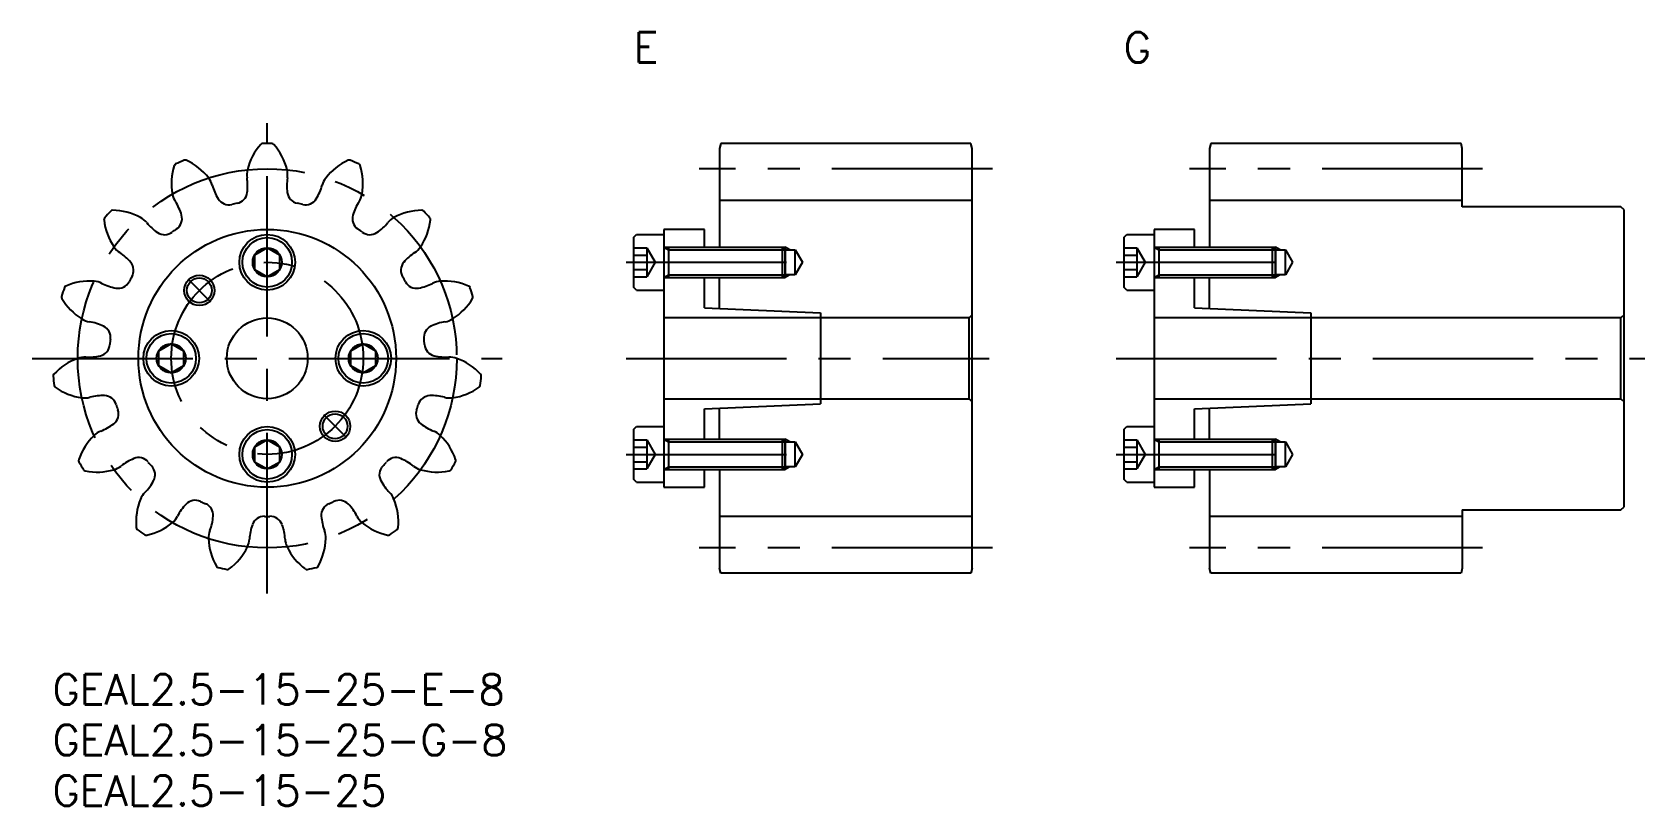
# Model space of a CAD drawing. Extents: x -2 to 158, y -13 to 63.
import ezdxf

# ---------------------------------------------------------------- set-up
doc = ezdxf.new("R2010")
doc.units = 0
doc.header["$LTSCALE"] = 0.5
doc.linetypes.add('CENTER', pattern=[50.8, 31.75, -6.35, 6.35, -6.35])
for name, color, linetype in [('MSM_CENTER', 1, 'CENTER'), ('MSM_CONTINUOUS', 7, 'CONTINUOUS'), ('MSM_NARROW', 5, 'CONTINUOUS'), ('MSM_PART_NUMBER', 7, 'CONTINUOUS')]:
    doc.layers.add(name, color=color, linetype=linetype)
doc.styles.get("Standard").update_dxf_attribs({"font": 'txt.shx', "height": 1, "bigfont": 'bigfont.shx'})

# ---------------------------------------------------------------- blocks, each defined once
blk = doc.blocks.new('*U3')
at = {"layer": 'MSM_PART_NUMBER'}
blk.add_text('GEAL2.5-15-25-G-8', height=3, dxfattribs=at).set_placement((0, -8))
blk = doc.blocks.new('*U4')
at = {"layer": 'MSM_PART_NUMBER'}
blk.add_text('GEAL2.5-15-25-E-8', height=3, dxfattribs=at).set_placement((0, -3))
blk = doc.blocks.new('*U5')
at = {"layer": 'MSM_PART_NUMBER'}
blk.add_text('GEAL2.5-15-25', height=3, dxfattribs=at).set_placement((0, -13))
blk = doc.blocks.new('*U6')
at = {"layer": 'MSM_PART_NUMBER'}
blk.add_text('E', height=3, dxfattribs=at).set_placement((57.5, 60.5))
blk = doc.blocks.new('*U7')
at = {"layer": 'MSM_PART_NUMBER'}
blk.add_text('G', height=3, dxfattribs=at).set_placement((106, 60.5))

msp = doc.modelspace()

# ---------------------------------------------------------------- linework, layer by layer
at = {"layer": 'MSM_CENTER'}
for p, q in [((21.25, 8), (21.25, 54.5)), ((93, 50), (64, 50)), ((141.5, 50), (112.5, 50)), ((56.75, 40.75), (74.62, 40.75)), ((105.25, 40.75), (123.12, 40.75)), ((13.42, 39.08), (15.65, 36.85)), ((-2, 31.25), (44.5, 31.25)), ((56.75, 31.25), (92.68, 31.25)), ((105.25, 31.25), (157.55, 31.25)), ((29.08, 23.42), (26.85, 25.65)), ((56.75, 21.75), (74.62, 21.75)), ((105.25, 21.75), (123.12, 21.75)), ((93, 12.5), (64, 12.5)), ((141.5, 12.5), (112.5, 12.5))]:
    msp.add_line(p, q, dxfattribs=at)
for radius in [18.75, 9.5]:
    msp.add_circle((21.25, 31.25), radius, dxfattribs=at)
at = {"layer": 'MSM_CONTINUOUS'}
for p, q in [((66.13, 52.5), (66, 52)), ((66, 52), (66, 42.25)), ((90.87, 52.5), (66.13, 52.5)), ((91, 52), (90.87, 52.5)), ((91, 10.5), (91, 52)), ((114.63, 52.5), (114.5, 52)), ((114.5, 52), (114.5, 42.25)), ((139.37, 52.5), (114.63, 52.5)), ((139.5, 52), (139.37, 52.5)), ((139.5, 46.25), (139.5, 52)), ((91, 46.87), (66, 46.87)), ((139.5, 46.87), (114.5, 46.87)), ((155.2, 46.25), (139.5, 46.25)), ((155.5, 45.95), (155.2, 46.25)), ((155.5, 16.55), (155.5, 45.95)), ((57.5, 43.2), (57.8, 43.5)), ((57.5, 43.2), (57.5, 38.3)), ((57.8, 43.5), (60.5, 43.5)), ((60.5, 44), (60.5, 18.5)), ((64.5, 44), (60.5, 44)), ((64.5, 42.25), (64.5, 44)), ((106, 43.2), (106.3, 43.5)), ((106, 43.2), (106, 38.3)), ((106.3, 43.5), (109, 43.5)), ((109, 44), (109, 18.5)), ((113, 44), (109, 44)), ((113, 42.25), (113, 44)), ((21.25, 42.19), (20, 41.47)), ((22.5, 41.47), (21.25, 42.19)), ((57.5, 42.19), (58.8, 42.19)), ((58.8, 42.19), (58.8, 39.31)), ((58.8, 42.19), (59.63, 40.75)), ((60.5, 42.25), (72.23, 42.25)), ((60.97, 42.25), (60.97, 39.25)), ((72.23, 39.25), (72.23, 42.25)), ((72.23, 42.25), (72.5, 41.98)), ((72.5, 41.98), (73.5, 41.98)), ((72.5, 41.98), (72.5, 39.52)), ((73.5, 39.52), (73.5, 41.98)), ((73.5, 41.98), (74.21, 40.75)), ((106, 42.19), (107.3, 42.19)), ((107.3, 42.19), (107.3, 39.31)), ((107.3, 42.19), (108.13, 40.75)), ((109, 42.25), (120.73, 42.25)), ((109.47, 42.25), (109.47, 39.25)), ((120.73, 39.25), (120.73, 42.25)), ((120.73, 42.25), (121, 41.98)), ((121, 41.98), (122, 41.98)), ((121, 41.98), (121, 39.52)), ((122, 39.52), (122, 41.98)), ((122, 41.98), (122.71, 40.75)), ((20, 41.47), (20, 40.03)), ((20, 40.03), (21.25, 39.31)), ((21.25, 39.31), (22.5, 40.03)), ((22.5, 40.03), (22.5, 41.47)), ((57.5, 41.47), (58.8, 41.47)), ((57.5, 40.03), (58.8, 40.03)), ((59.63, 40.75), (58.8, 39.31)), ((74.21, 40.75), (73.5, 39.52)), ((106, 41.47), (107.3, 41.47)), ((106, 40.03), (107.3, 40.03)), ((108.13, 40.75), (107.3, 39.31)), ((122.71, 40.75), (122, 39.52)), ((57.5, 39.31), (58.8, 39.31)), ((57.8, 38), (57.5, 38.3)), ((60.5, 39.25), (72.23, 39.25)), ((64.5, 36.25), (64.5, 39.25)), ((66, 36.18), (66, 39.25)), ((72.5, 39.52), (72.23, 39.25)), ((73.5, 39.52), (72.5, 39.52)), ((106, 39.31), (107.3, 39.31)), ((106.3, 38), (106, 38.3)), ((109, 39.25), (120.73, 39.25)), ((113, 36.25), (113, 39.25)), ((114.5, 36.18), (114.5, 39.25)), ((121, 39.52), (120.73, 39.25)), ((122, 39.52), (121, 39.52)), ((57.8, 38), (60.5, 38)), ((106.3, 38), (109, 38)), ((90.7, 35.25), (60.5, 35.25)), ((64.5, 36.25), (76, 35.75)), ((76, 35.75), (76, 26.75)), ((91, 35.55), (90.7, 35.25)), ((90.7, 27.25), (90.7, 35.25)), ((155.2, 35.25), (109, 35.25)), ((113, 36.25), (124.5, 35.75)), ((124.5, 35.75), (124.5, 26.75)), ((155.5, 35.55), (155.2, 35.25)), ((155.2, 27.25), (155.2, 35.25)), ((11.75, 32.69), (10.5, 31.97)), ((10.5, 31.97), (10.5, 30.53)), ((13, 31.97), (11.75, 32.69)), ((13, 30.53), (13, 31.97)), ((30.75, 32.69), (29.5, 31.97)), ((29.5, 31.97), (29.5, 30.53)), ((32, 31.97), (30.75, 32.69)), ((32, 30.53), (32, 31.97)), ((10.5, 30.53), (11.75, 29.81)), ((11.75, 29.81), (13, 30.53)), ((29.5, 30.53), (30.75, 29.81)), ((30.75, 29.81), (32, 30.53)), ((60.5, 27.25), (90.7, 27.25)), ((90.7, 27.25), (91, 26.95)), ((109, 27.25), (155.2, 27.25)), ((155.2, 27.25), (155.5, 26.95)), ((64.5, 26.25), (76, 26.75)), ((64.5, 23.25), (64.5, 26.25)), ((66, 23.25), (66, 26.32)), ((113, 26.25), (124.5, 26.75)), ((113, 23.25), (113, 26.25)), ((114.5, 23.25), (114.5, 26.32)), ((57.5, 24.2), (57.8, 24.5)), ((57.5, 24.2), (57.5, 19.3)), ((57.8, 24.5), (60.5, 24.5)), ((106, 24.2), (106.3, 24.5)), ((106, 24.2), (106, 19.3)), ((106.3, 24.5), (109, 24.5)), ((21.25, 23.19), (20, 22.47)), ((20, 22.47), (20, 21.03)), ((22.5, 22.47), (21.25, 23.19)), ((22.5, 21.03), (22.5, 22.47)), ((57.5, 23.19), (58.8, 23.19)), ((57.5, 22.47), (58.8, 22.47)), ((58.8, 23.19), (58.8, 20.31)), ((58.8, 23.19), (59.63, 21.75)), ((60.5, 23.25), (72.23, 23.25)), ((60.97, 23.25), (60.97, 20.25)), ((72.23, 20.25), (72.23, 23.25)), ((72.23, 23.25), (72.5, 22.98)), ((72.5, 22.98), (73.5, 22.98)), ((72.5, 22.98), (72.5, 20.52)), ((73.5, 20.52), (73.5, 22.98)), ((73.5, 22.98), (74.21, 21.75)), ((106, 23.19), (107.3, 23.19)), ((106, 22.47), (107.3, 22.47)), ((107.3, 23.19), (107.3, 20.31)), ((107.3, 23.19), (108.13, 21.75)), ((109, 23.25), (120.73, 23.25)), ((109.47, 23.25), (109.47, 20.25)), ((120.73, 20.25), (120.73, 23.25)), ((120.73, 23.25), (121, 22.98)), ((121, 22.98), (122, 22.98)), ((121, 22.98), (121, 20.52)), ((122, 20.52), (122, 22.98)), ((122, 22.98), (122.71, 21.75)), ((20, 21.03), (21.25, 20.31)), ((21.25, 20.31), (22.5, 21.03)), ((57.5, 21.03), (58.8, 21.03)), ((59.63, 21.75), (58.8, 20.31)), ((74.21, 21.75), (73.5, 20.52)), ((106, 21.03), (107.3, 21.03)), ((108.13, 21.75), (107.3, 20.31)), ((122.71, 21.75), (122, 20.52)), ((57.5, 20.31), (58.8, 20.31)), ((57.8, 19), (57.5, 19.3)), ((60.5, 20.25), (72.23, 20.25)), ((64.5, 18.5), (64.5, 20.25)), ((66, 20.25), (66, 10.5)), ((72.5, 20.52), (72.23, 20.25)), ((73.5, 20.52), (72.5, 20.52)), ((106, 20.31), (107.3, 20.31)), ((106.3, 19), (106, 19.3)), ((109, 20.25), (120.73, 20.25)), ((113, 18.5), (113, 20.25)), ((114.5, 20.25), (114.5, 10.5)), ((121, 20.52), (120.73, 20.25)), ((122, 20.52), (121, 20.52)), ((57.8, 19), (60.5, 19)), ((60.5, 18.5), (64.5, 18.5)), ((106.3, 19), (109, 19)), ((109, 18.5), (113, 18.5)), ((139.5, 16.25), (155.2, 16.25)), ((139.5, 16.25), (139.5, 10.5)), ((155.2, 16.25), (155.5, 16.55)), ((91, 15.62), (66, 15.62)), ((139.5, 15.62), (114.5, 15.62)), ((66.13, 10), (66, 10.5)), ((90.87, 10), (66.13, 10)), ((91, 10.5), (90.87, 10)), ((114.63, 10), (114.5, 10.5)), ((139.37, 10), (114.63, 10)), ((139.5, 10.5), (139.37, 10))]:
    msp.add_line(p, q, dxfattribs=at)
for centre, radius in [((21.25, 31.25), 12.75), ((21.25, 40.75), 2.75), ((21.25, 40.75), 2.45), ((21.25, 40.75), 1.44), ((14.53, 37.97), 1.23), ((21.25, 31.25), 4), ((11.75, 31.25), 2.75), ((11.75, 31.25), 2.45), ((30.75, 31.25), 2.75), ((30.75, 31.25), 2.45), ((11.75, 31.25), 1.44), ((30.75, 31.25), 1.44), ((27.97, 24.53), 1.23), ((21.25, 21.75), 2.75), ((21.25, 21.75), 2.45), ((21.25, 21.75), 1.44)]:
    msp.add_circle(centre, radius, dxfattribs=at)
for centre, radius, start, end in [((25.11, 48.45), 6, 138.6426, 166), ((20.8, 52.25), 0.25, 91.239, 138.6426), ((21.25, 31.25), 21.25, 88.761, 91.239), ((21.7, 52.25), 0.25, 41.3574, 88.761), ((17.39, 48.45), 6, 14, 41.3574), ((17.78, 48.53), 6, 162.6426, 190), ((12.3, 50.25), 0.25, 115.239, 162.6426), ((21.25, 31.25), 21.25, 112.761, 115.239), ((13.13, 50.61), 0.25, 65.3574, 112.761), ((10.73, 45.39), 6, 38, 65.3574), ((21.25, 49.41), 2.02, 166, 188.861), ((21.25, 49.41), 2.02, 351.139, 14), ((31.77, 45.39), 6, 114.6426, 142), ((29.37, 50.61), 0.25, 67.239, 114.6426), ((21.25, 31.25), 21.25, 64.761, 67.239), ((30.2, 50.25), 0.25, 17.3574, 64.761), ((24.72, 48.53), 6, 350, 17.3574), ((13.86, 47.84), 2.02, 15.139, 38), ((20.64, 49.67), 5, 195.139, 211.8568), ((14.31, 48.33), 5, 352.1432, 8.861), ((28.19, 48.33), 5, 171.139, 187.8568), ((21.86, 49.67), 5, 328.1432, 344.861), ((28.64, 47.84), 2.02, 142, 164.861), ((13.86, 47.84), 2.02, 190, 212.861), ((7.97, 44.03), 5, 16.1432, 32.861), ((17.46, 47.69), 1.25, 211.8567, 282.9951), ((21.25, 31.25), 15.62, 101.0049, 102.9951), ((18.03, 47.81), 1.25, 281.0049, 352.1432), ((24.47, 47.81), 1.25, 187.8567, 258.9951), ((21.25, 31.25), 15.62, 77.0049, 78.9951), ((25.04, 47.69), 1.25, 257.0049, 328.1432), ((34.53, 44.03), 5, 147.139, 163.8568), ((28.64, 47.84), 2.02, 327.139, 350), ((5.34, 44.96), 0.25, 139.239, 186.6426), ((11.06, 45.63), 6, 186.6426, 214), ((21.25, 31.25), 21.25, 136.761, 139.239), ((5.95, 45.64), 0.25, 89.3574, 136.761), ((5.89, 39.89), 6, 62, 89.3574), ((7.76, 43.4), 2.02, 39.139, 62), ((13.2, 47.83), 5, 219.139, 235.8568), ((11.57, 45.07), 1.25, 305.0049, 16.1433), ((30.93, 45.07), 1.25, 163.8567, 234.9951), ((29.3, 47.83), 5, 304.1432, 320.861), ((34.74, 43.4), 2.02, 118, 140.861), ((36.61, 39.89), 6, 90.6426, 118), ((31.44, 45.63), 6, 326, 353.3574), ((36.55, 45.64), 0.25, 43.239, 90.6426), ((21.25, 31.25), 21.25, 40.761, 43.239), ((37.16, 44.96), 0.25, 353.3574, 40.761), ((11.1, 44.73), 1.25, 235.8567, 306.9951), ((21.25, 31.25), 15.63, 125.0049, 126.9951), ((21.25, 31.25), 15.63, 53.0049, 54.9951), ((31.4, 44.73), 1.25, 233.0049, 304.1432), ((7.76, 43.4), 2.02, 214, 236.861), ((3.92, 37.52), 5, 40.1432, 56.861), ((38.58, 37.52), 5, 123.139, 139.8568), ((34.74, 43.4), 2.02, 303.139, 326), ((6.78, 39.94), 1.25, 329.0049, 40.1433), ((35.72, 39.94), 1.25, 139.8567, 210.9951), ((1.42, 38.17), 0.25, 113.3574, 160.761), ((3.7, 32.89), 6, 86, 113.3574), ((3.98, 36.86), 2.02, 63.139, 86), ((7.15, 43.12), 5, 243.139, 259.8568), ((6.49, 39.43), 1.25, 259.8567, 330.9951), ((21.25, 31.25), 15.63, 149.0049, 150.9951), ((21.25, 31.25), 15.63, 29.0049, 30.9951), ((36.01, 39.43), 1.25, 209.0049, 280.1432), ((35.35, 43.12), 5, 280.1432, 296.861), ((38.52, 36.86), 2.02, 94, 116.861), ((38.8, 32.89), 6, 66.6426, 94), ((41.08, 38.17), 0.25, 19.239, 66.6426), ((1.14, 37.31), 0.25, 163.239, 210.6426), ((21.25, 31.25), 21.25, 160.761, 163.239), ((6.09, 40.24), 6, 210.6426, 238), ((36.41, 40.24), 6, 302, 329.3574), ((21.25, 31.25), 21.25, 16.761, 19.239), ((41.36, 37.31), 0.25, 329.3574, 16.761), ((3.98, 36.86), 2.02, 238, 260.861), ((38.52, 36.86), 2.02, 279.139, 302), ((2.87, 29.93), 5, 64.1432, 80.861), ((4.5, 33.31), 1.25, 353.0049, 64.1433), ((38, 33.31), 1.25, 115.8567, 186.9951), ((39.63, 29.93), 5, 99.139, 115.8568), ((4.44, 32.72), 1.25, 283.8567, 354.9951), ((21.25, 31.25), 15.63, 173.0049, 174.9951), ((21.25, 31.25), 15.63, 5.0049, 6.9951), ((38.06, 32.72), 1.25, 185.0049, 256.1432), ((4.55, 25.61), 6, 110, 137.3574), ((3.19, 29.35), 2.02, 87.139, 110), ((3.54, 36.36), 5, 267.139, 283.8568), ((38.96, 36.36), 5, 256.1432, 272.861), ((39.31, 29.35), 2.02, 70, 92.861), ((37.95, 25.61), 6, 42.6426, 70), ((0.32, 29.51), 0.25, 137.3574, 184.761), ((21.25, 31.25), 21.25, 184.761, 187.239), ((21.25, 31.25), 21.25, 352.761, 355.239), ((42.18, 29.51), 0.25, 355.239, 42.6426), ((0.42, 28.6), 0.25, 187.239, 234.6426), ((3.74, 33.29), 6, 234.6426, 262), ((3.19, 29.35), 2.02, 262, 284.861), ((4.99, 22.57), 5, 88.1432, 104.861), ((5.11, 26.31), 1.25, 17.0049, 88.1433), ((37.39, 26.31), 1.25, 91.8567, 162.9951), ((37.51, 22.57), 5, 75.139, 91.8568), ((39.31, 29.35), 2.02, 255.139, 278), ((38.76, 33.29), 6, 278, 305.3574), ((42.08, 28.6), 0.25, 305.3574, 352.761), ((5.29, 25.76), 1.25, 307.8567, 18.9951), ((21.25, 31.25), 15.63, 197.0049, 198.9951), ((37.21, 25.76), 1.25, 161.0049, 232.1433), ((21.25, 31.25), 15.63, 341.0049, 342.9951), ((5.52, 22.17), 2.02, 111.139, 134), ((2.99, 28.72), 5, 291.139, 307.8568), ((39.51, 28.72), 5, 232.1432, 248.861), ((36.98, 22.17), 2.02, 46, 68.861), ((8.29, 19.31), 6, 134, 161.3574), ((34.21, 19.31), 6, 18.6426, 46), ((2.84, 21.15), 0.25, 161.3574, 208.761), ((21.25, 31.25), 21.25, 208.761, 211.239), ((9.93, 16.7), 5, 112.1432, 128.861), ((8.52, 20.18), 1.25, 41.0049, 112.1432), ((21.25, 31.25), 15.63, 221.0049, 222.9951), ((21.25, 31.25), 15.63, 317.0049, 318.9951), ((33.98, 20.18), 1.25, 67.8567, 138.9951), ((32.57, 16.7), 5, 51.139, 67.8568), ((21.25, 31.25), 21.25, 328.761, 331.239), ((39.66, 21.15), 0.25, 331.239, 18.6426), ((3.29, 20.36), 0.25, 211.239, 258.6426), ((4.43, 26), 6, 258.6426, 286), ((5.52, 22.17), 2.02, 286, 308.861), ((5.6, 21.51), 5, 315.139, 331.8568), ((8.91, 19.74), 1.25, 331.8567, 42.9951), ((33.59, 19.74), 1.25, 137.0049, 208.1432), ((36.9, 21.51), 5, 208.1432, 224.861), ((36.98, 22.17), 2.02, 231.139, 254), ((38.07, 26), 6, 254, 281.3574), ((39.21, 20.36), 0.25, 281.3574, 328.761), ((10.58, 16.56), 2.02, 135.139, 158), ((31.92, 16.56), 2.02, 22, 44.861), ((14.27, 15.07), 6, 158, 185.3574), ((16.82, 13.36), 5, 136.1432, 152.861), ((14.12, 15.96), 1.25, 65.0049, 136.1432), ((21.25, 31.25), 15.63, 245.0049, 246.9951), ((14.66, 15.72), 1.25, 355.8567, 66.9951), ((27.84, 15.72), 1.25, 113.0049, 184.1432), ((21.25, 31.25), 15.62, 293.0049, 294.9951), ((28.38, 15.96), 1.25, 43.8567, 114.9951), ((25.68, 13.36), 5, 27.139, 43.8568), ((28.23, 15.07), 6, 354.6426, 22), ((8.54, 14.53), 0.25, 185.3574, 232.761), ((8.02, 19.61), 6, 282.6426, 310), ((10.58, 16.56), 2.02, 310, 332.861), ((10.91, 15.99), 5, 339.139, 355.8568), ((24.48, 13.1), 5, 160.1432, 176.861), ((20.96, 14.38), 1.25, 89.0049, 160.1432), ((21.25, 31.25), 15.63, 269.0049, 270.9951), ((21.54, 14.38), 1.25, 19.8567, 90.9951), ((18.02, 13.1), 5, 3.139, 19.8568), ((31.59, 15.99), 5, 184.1432, 200.861), ((31.92, 16.56), 2.02, 207.139, 230), ((34.48, 19.61), 6, 230, 257.3574), ((33.96, 14.53), 0.25, 307.239, 354.6426), ((21.25, 31.25), 21.25, 232.761, 235.239), ((9.28, 14), 0.25, 235.239, 282.6426), ((17.47, 13.49), 2.02, 159.139, 182), ((21.45, 13.63), 6, 182, 209.3574), ((17.47, 13.49), 2.02, 334, 356.861), ((25.03, 13.49), 2.02, 183.139, 206), ((21.05, 13.63), 6, 330.6426, 358), ((25.03, 13.49), 2.02, 358, 20.861), ((33.22, 14), 0.25, 257.3574, 304.761), ((21.25, 31.25), 21.25, 304.761, 307.239), ((13.9, 15.23), 6, 306.6426, 334), ((28.6, 15.23), 6, 206, 233.3574), ((16.44, 10.81), 0.25, 209.3574, 256.761), ((21.25, 31.25), 21.25, 256.761, 259.239), ((17.33, 10.62), 0.25, 259.239, 306.6426), ((25.17, 10.62), 0.25, 233.3574, 280.761), ((21.25, 31.25), 21.25, 280.761, 283.239), ((26.06, 10.81), 0.25, 283.239, 330.6426)]:
    msp.add_arc(centre, radius, start, end, dxfattribs=at)
at = {"layer": 'MSM_NARROW'}
for p, q in [((60.5, 42.25), (60.97, 41.98)), ((60.97, 41.98), (72.5, 41.98)), ((72.23, 42.25), (72.5, 42.25)), ((72.5, 39.25), (72.5, 42.25)), ((72.97, 41.98), (72.5, 42.25)), ((109, 42.25), (109.47, 41.98)), ((109.47, 41.98), (121, 41.98)), ((120.73, 42.25), (121, 42.25)), ((121, 39.25), (121, 42.25)), ((121.47, 41.98), (121, 42.25)), ((60.5, 39.25), (60.97, 39.52)), ((60.97, 39.52), (72.5, 39.52)), ((72.23, 39.25), (72.5, 39.25)), ((72.97, 39.52), (72.5, 39.25)), ((109, 39.25), (109.47, 39.52)), ((109.47, 39.52), (121, 39.52)), ((120.73, 39.25), (121, 39.25)), ((121.47, 39.52), (121, 39.25)), ((60.5, 23.25), (60.97, 22.98)), ((60.97, 22.98), (72.5, 22.98)), ((72.23, 23.25), (72.5, 23.25)), ((72.5, 20.25), (72.5, 23.25)), ((72.97, 22.98), (72.5, 23.25)), ((109, 23.25), (109.47, 22.98)), ((109.47, 22.98), (121, 22.98)), ((120.73, 23.25), (121, 23.25)), ((121, 20.25), (121, 23.25)), ((121.47, 22.98), (121, 23.25)), ((60.5, 20.25), (60.97, 20.52)), ((60.97, 20.52), (72.5, 20.52)), ((72.23, 20.25), (72.5, 20.25)), ((72.97, 20.52), (72.5, 20.25)), ((109, 20.25), (109.47, 20.52)), ((109.47, 20.52), (121, 20.52)), ((120.73, 20.25), (121, 20.25)), ((121.47, 20.52), (121, 20.25))]:
    msp.add_line(p, q, dxfattribs=at)
for centre in [(14.53, 37.97), (27.97, 24.53)]:
    msp.add_circle(centre, 1.5, dxfattribs=at)

# ---------------------------------------------------------------- block references
at = {"layer": 'MSM_CONTINUOUS'}
for name in ['*U6', '*U7', '*U4', '*U3', '*U5']:
    msp.add_blockref(name, (0, 0), dxfattribs=at)

doc.saveas('drawing.dxf')
